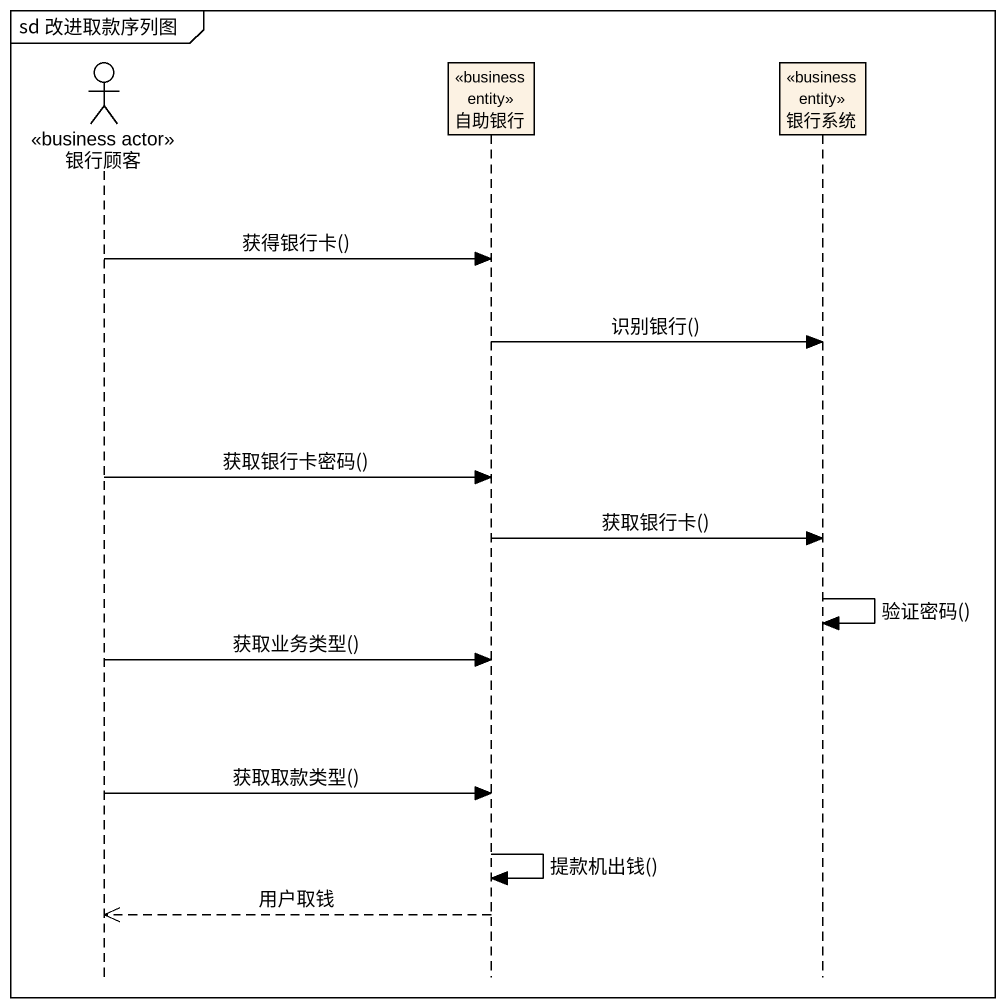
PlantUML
@startuml
mainframe sd 改进取款序列图
hide footbox
actor 银行顾客 <<business actor>>
participant 自助银行 <<business entity>>
participant 银行系统 <<business entity>>

银行顾客 -> 自助银行 : 获得银行卡()
自助银行 -> 银行系统 : 识别银行()
银行顾客 -> 自助银行 : 获取银行卡密码()
自助银行 -> 银行系统 : 获取银行卡()
银行系统 -> 银行系统 : 验证密码()
银行顾客 -> 自助银行 : 获取业务类型()
银行顾客 -> 自助银行 : 获取取款类型()
自助银行 -> 自助银行 : 提款机出钱()
自助银行 -->> 银行顾客 : 用户取钱
@enduml
